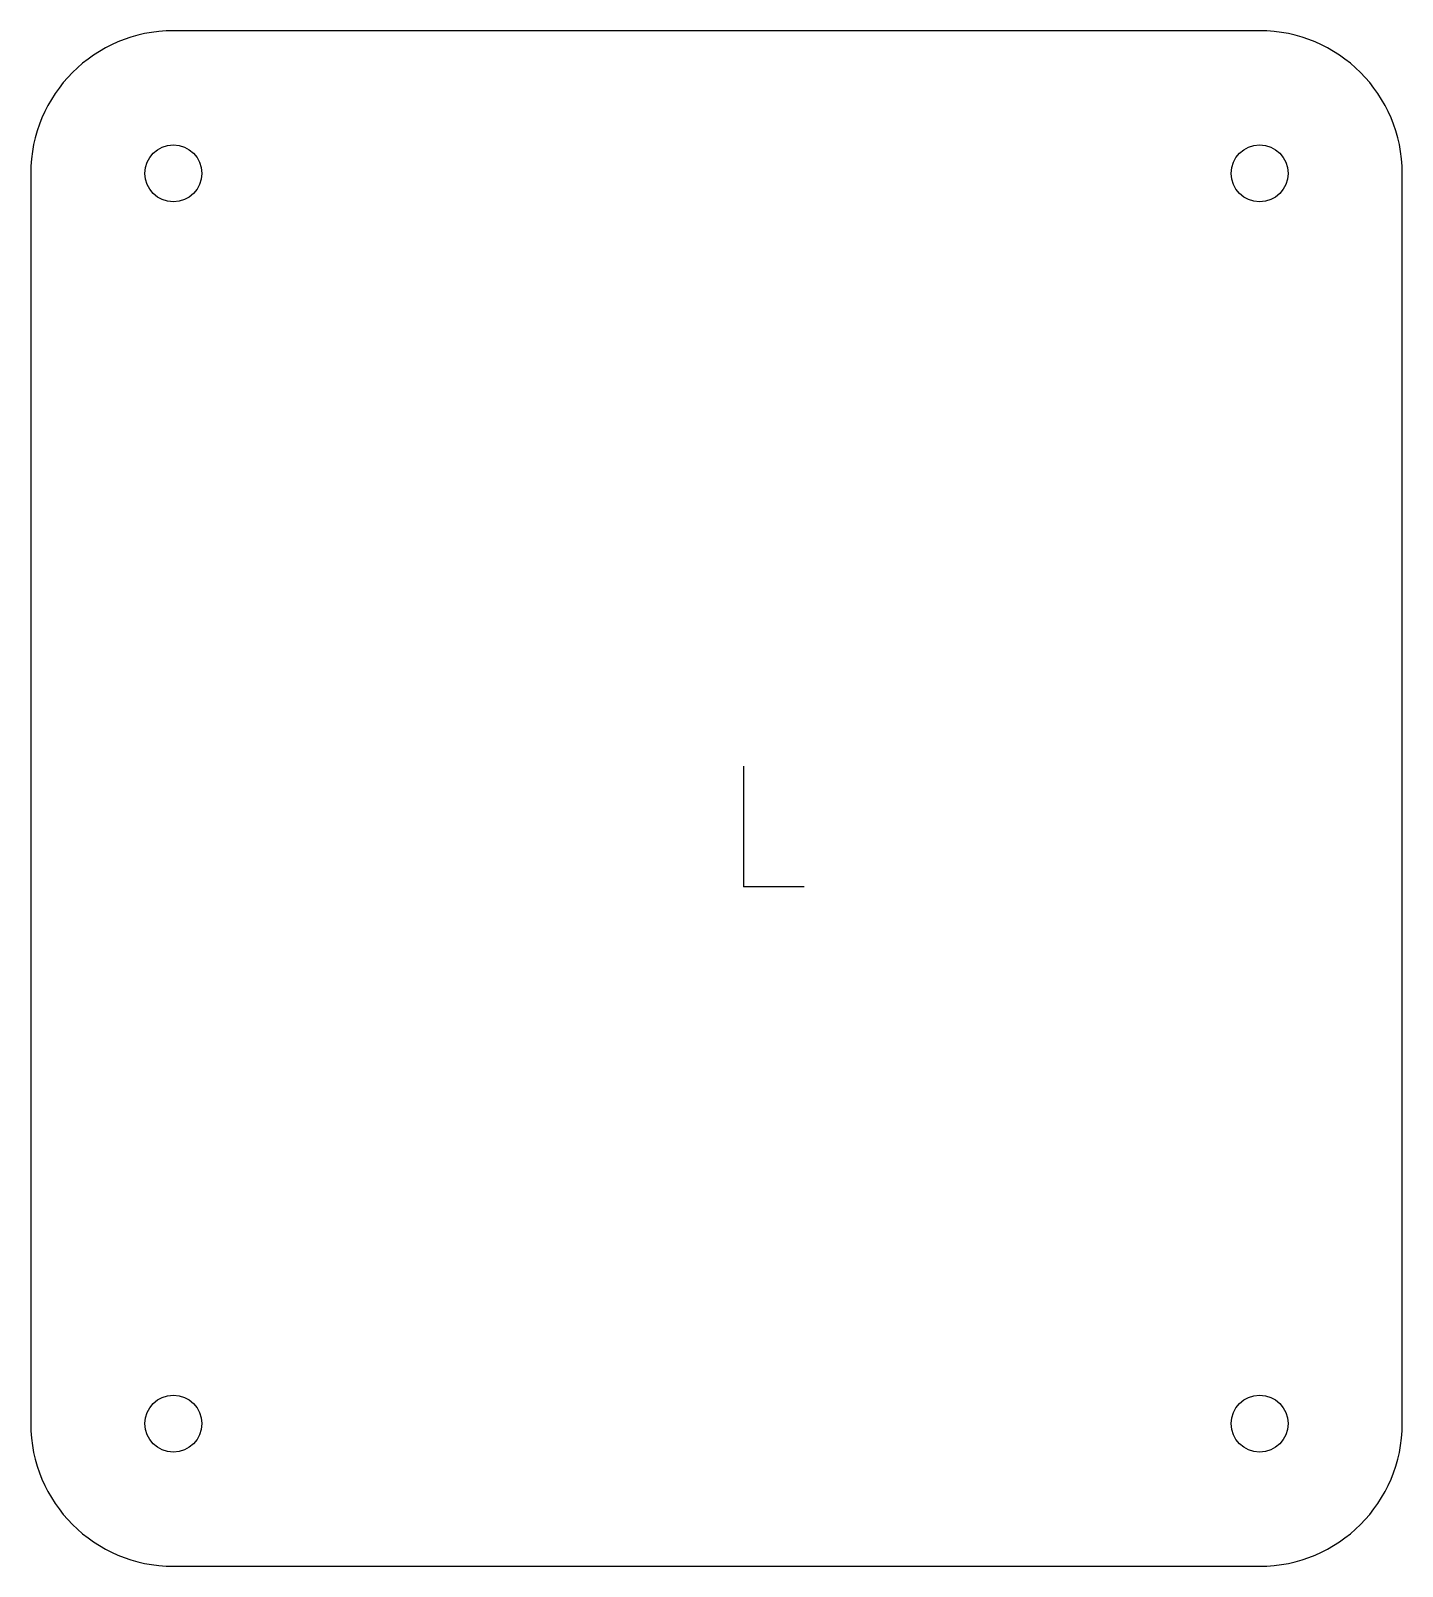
# Model space of a CAD drawing. Header units: millimetres. Extents: x -50 to 46, y -48 to 60.
import ezdxf

# ---------------------------------------------------------------- set-up
doc = ezdxf.new("R2010")
doc.units = ezdxf.units.MM
doc.header["$PDSIZE"] = -1

msp = doc.modelspace()

# ---------------------------------------------------------------- linework, layer by layer
at = {"color": 7, "linetype": 'Continuous', "lineweight": 25}
for p, q in [((36.15, 60), (-40, 60)), ((-50, 50), (-50, -37.65)), ((46.15, -37.65), (46.15, 50)), ((-40, -47.65), (36.15, -47.65))]:
    msp.add_line(p, q, dxfattribs=at)
at = {"color": 7, "linetype": 'Continuous'}
for q in [(0, 8.44), (4.22, 0)]:
    msp.add_line((0, 0), q, dxfattribs=at)
at = {"color": 7, "linetype": 'Continuous', "lineweight": 25}
for centre in [(-40, 50), (36.15, 50), (-40, -37.65), (36.15, -37.65)]:
    msp.add_circle(centre, 2, dxfattribs=at)
for centre, start, end in [((-40, 50), 90, 180), ((36.15, 50), 0, 90), ((-40, -37.65), 180, 270), ((36.15, -37.65), 270, 0)]:
    msp.add_arc(centre, 10, start, end, dxfattribs=at)
at = {"color": 7, "linetype": 'Continuous'}
msp.add_point((0, 0), dxfattribs=at)

doc.saveas('drawing.dxf')
